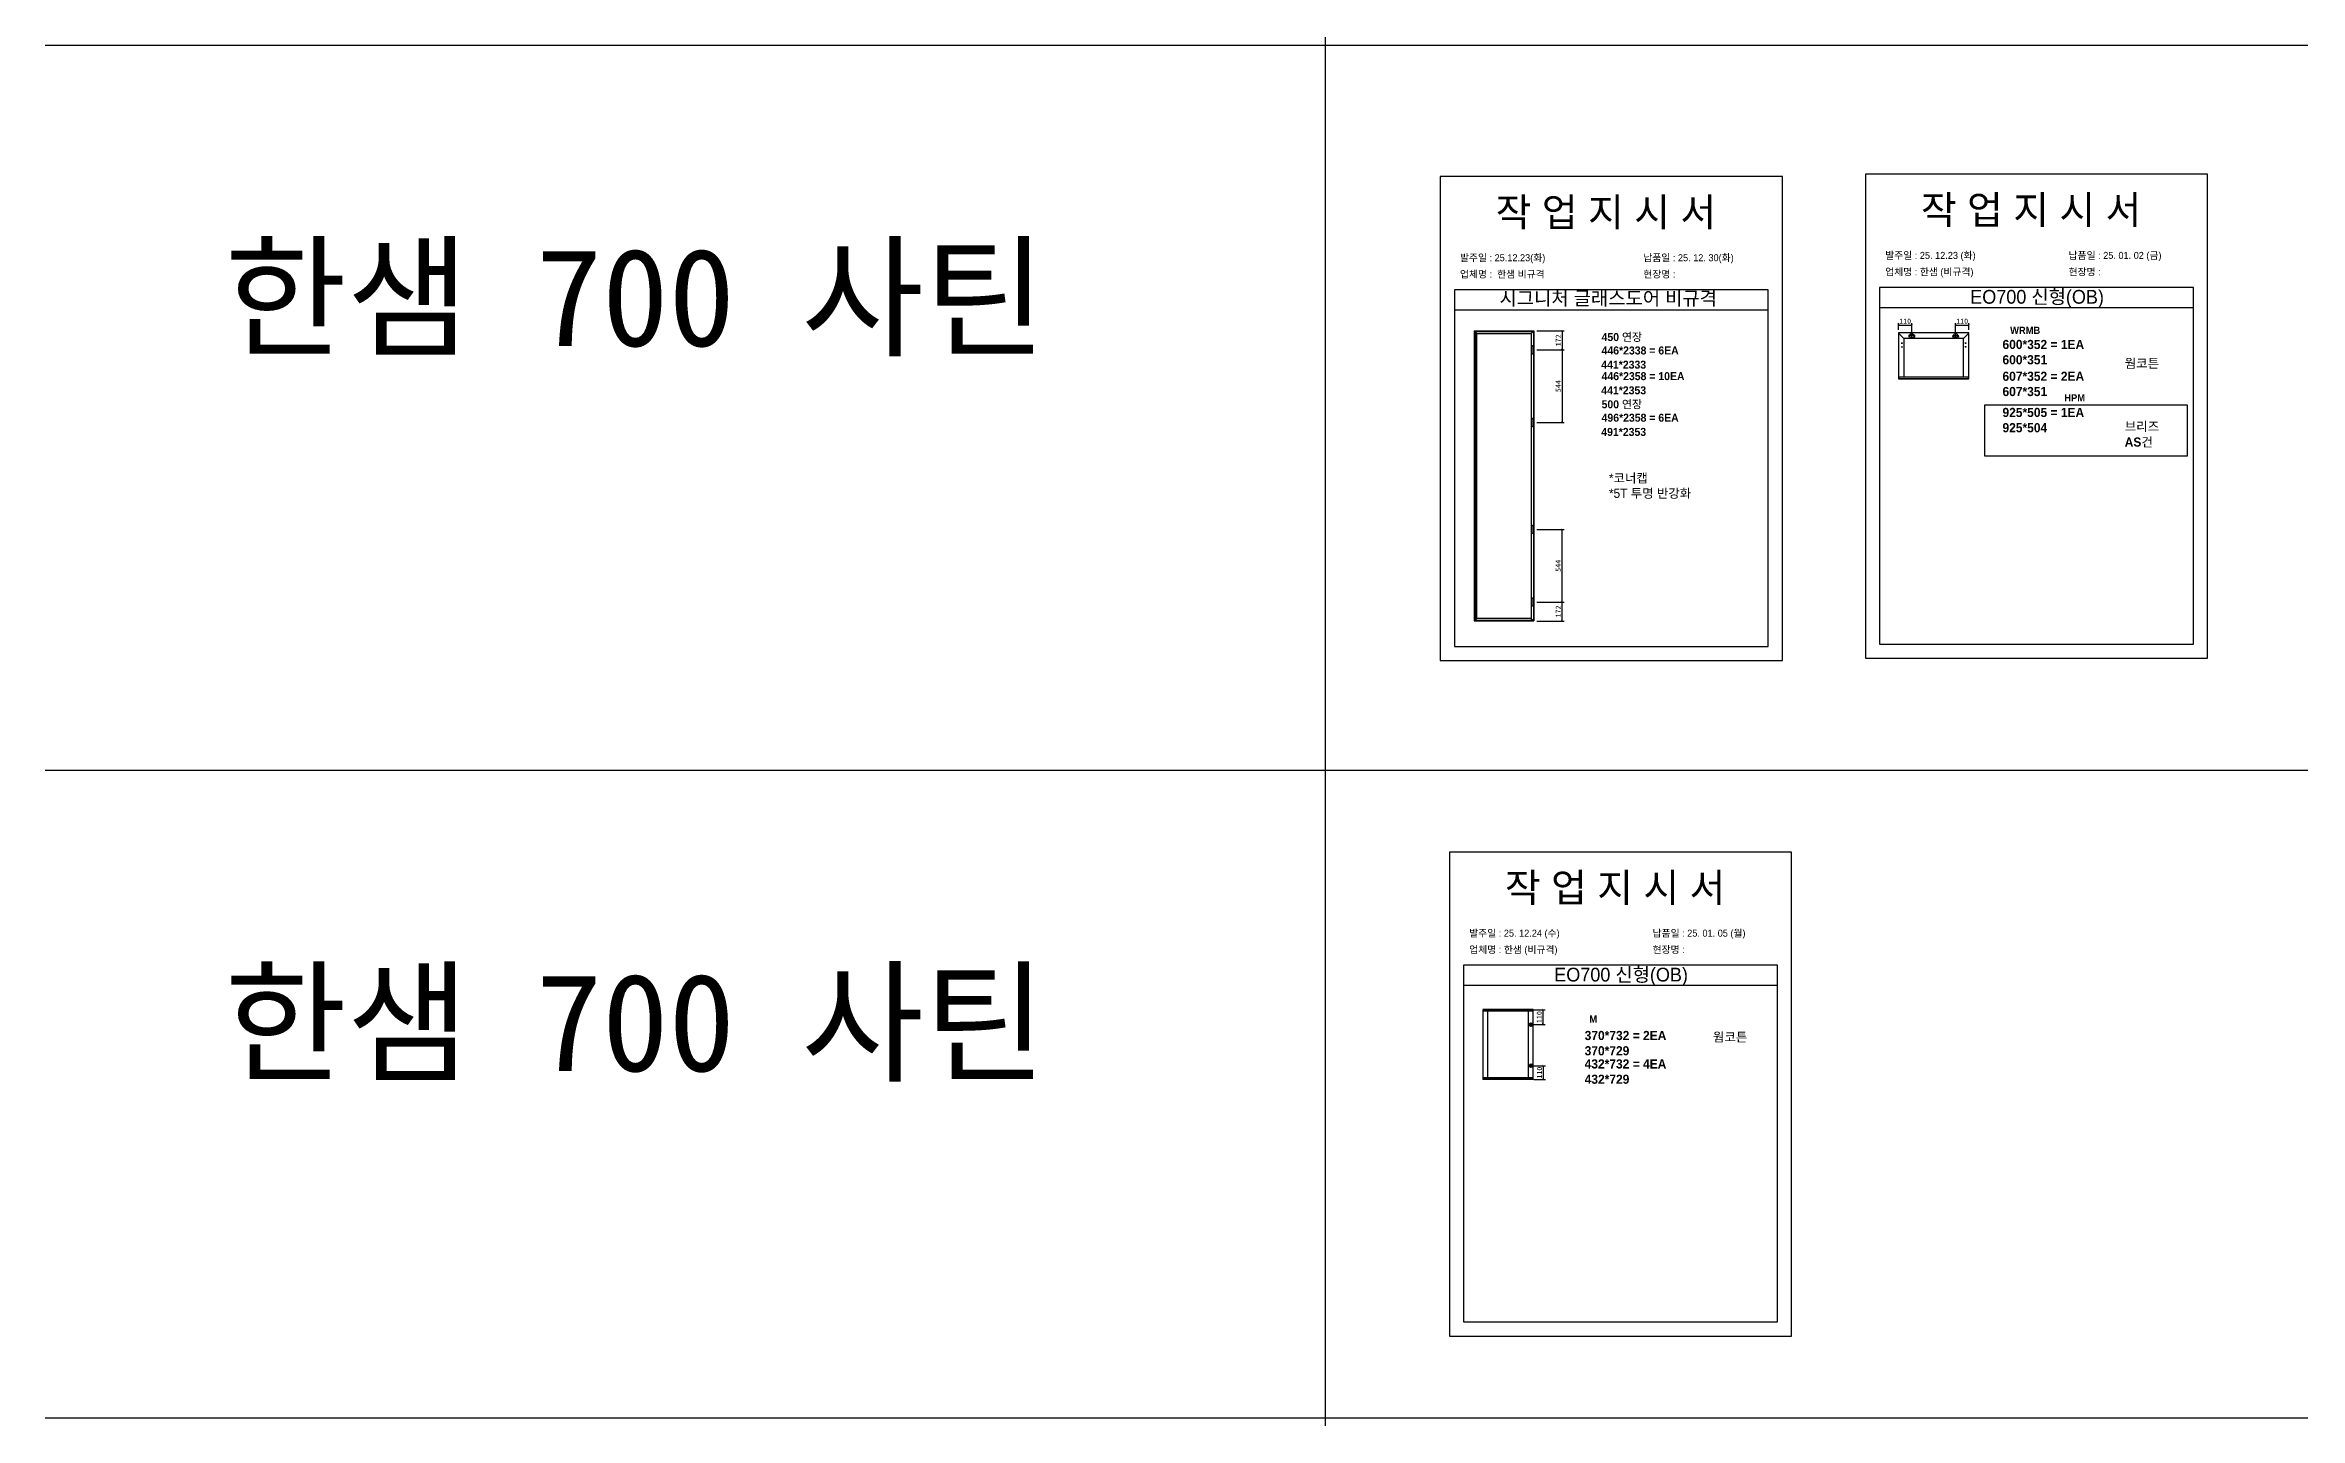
# Model space of a CAD drawing. Header units: millimetres. Extents: x -44117 to 256353, y -2095463 to 65325.
# Drawn here: x 104016 to 115084, y -585873 to -579134 of the extents above; entities that cross this region are included whole.
import ezdxf

# ---------------------------------------------------------------- set-up
doc = ezdxf.new("R2010")
doc.units = ezdxf.units.MM
doc.header["$LTSCALE"] = 10
doc.layers.add('Layer1', color=7, linetype='Continuous', lineweight=70)
doc.styles.add('MtX_Gulim', font='')
doc.styles.get('MtX_Gulim').set_extended_font_data('Gulim', bold=True)
doc.dimstyles.new('ISO-25', dxfattribs={"dimtxt": 2.5, "dimasz": 2.5, "dimexe": 1, "dimexo": 1, "dimtad": 1, "dimtxsty": 'Standard', "dimblk": 'ARCHTICK', "dimcen": 2.5, "dimadec": 0, "dimazin": 0, "dimtfac": 1, "dimtmove": 0, "dimatfit": 3, "dimfxl": 0, "dimarcsym": 0})

# ---------------------------------------------------------------- blocks, each defined once
blk = doc.blocks.new('_ArchTick')
at = {"color": 0, "linetype": 'ByBlock', "const_width": 0.15}
blk.add_lwpolyline([(-0.5, -0.5), (0.5, 0.5)], dxfattribs=at)
blk = doc.blocks.new('*D4292')
at = {"color": 0, "lineweight": -2}
for p, q in [((111339, -580630), (111472, -580630)), ((111462, -580630), (111462, -580986)), ((111339, -580986), (111472, -580986))]:
    blk.add_line(p, q, dxfattribs=at)
at = {"layer": 'Defpoints', "color": 0}
for p in [(111324, -580630), (111324, -580986), (111462, -580986)]:
    blk.add_point(p, dxfattribs=at)
at = {"color": 0, "lineweight": -2, "xscale": 10, "yscale": 10, "zscale": 10}
for p, rotation in [((111462, -580630), 90), ((111462, -580986), 270)]:
    blk.add_blockref('_ArchTick', p, dxfattribs=dict(at, rotation=rotation))
at = {"color": 0, "insert": (111443, -580808), "char_height": 25, "attachment_point": 5, "rotation": 90}
blk.add_mtext('544', dxfattribs=at)
blk = doc.blocks.new('*D4293')
at = {"color": 0, "lineweight": -2}
for p, q in [((111339, -580537), (111472, -580537)), ((111339, -580630), (111472, -580630)), ((111462, -580537), (111462, -580630))]:
    blk.add_line(p, q, dxfattribs=at)
at = {"layer": 'Defpoints', "color": 0}
for p in [(111324, -580537), (111324, -580630), (111462, -580630)]:
    blk.add_point(p, dxfattribs=at)
at = {"color": 0, "lineweight": -2, "xscale": 10, "yscale": 10, "zscale": 10}
for p, rotation in [((111462, -580537), 90), ((111462, -580630), 270)]:
    blk.add_blockref('_ArchTick', p, dxfattribs=dict(at, rotation=rotation))
at = {"color": 0, "insert": (111443, -580583), "char_height": 25, "attachment_point": 5, "rotation": 90}
blk.add_mtext('172', dxfattribs=at)
blk = doc.blocks.new('*D4294')
at = {"color": 0, "lineweight": -2}
for p, q in [((111339, -581511), (111472, -581511)), ((111462, -581868), (111462, -581511)), ((111339, -581868), (111472, -581868))]:
    blk.add_line(p, q, dxfattribs=at)
at = {"layer": 'Defpoints', "color": 0}
for p in [(111324, -581511), (111462, -581511), (111324, -581868)]:
    blk.add_point(p, dxfattribs=at)
at = {"color": 0, "lineweight": -2, "xscale": 10, "yscale": 10, "zscale": 10}
for p, rotation in [((111462, -581511), 90), ((111462, -581868), 270)]:
    blk.add_blockref('_ArchTick', p, dxfattribs=dict(at, rotation=rotation))
at = {"color": 0, "insert": (111443, -581690), "char_height": 25, "attachment_point": 5, "rotation": 90}
blk.add_mtext('544', dxfattribs=at)
blk = doc.blocks.new('*D4295')
at = {"color": 0, "lineweight": -2}
for p, q in [((111339, -581868), (111472, -581868)), ((111339, -581961), (111472, -581961)), ((111462, -581961), (111462, -581868))]:
    blk.add_line(p, q, dxfattribs=at)
at = {"layer": 'Defpoints', "color": 0}
for p in [(111324, -581868), (111324, -581961), (111462, -581868)]:
    blk.add_point(p, dxfattribs=at)
at = {"color": 0, "lineweight": -2, "xscale": 10, "yscale": 10, "zscale": 10}
for p, rotation in [((111462, -581868), 90), ((111462, -581961), 270)]:
    blk.add_blockref('_ArchTick', p, dxfattribs=dict(at, rotation=rotation))
at = {"color": 0, "insert": (111443, -581914), "char_height": 25, "attachment_point": 5, "rotation": 90}
blk.add_mtext('172', dxfattribs=at)
blk = doc.blocks.new('*D4296')
at = {"color": 0, "lineweight": -2}
for p, q in [((113114, -580532), (113114, -580498)), ((113114, -580508), (113179, -580508)), ((113179, -580545), (113179, -580498))]:
    blk.add_line(p, q, dxfattribs=at)
at = {"layer": 'Defpoints', "color": 0}
for p in [(113179, -580508), (113114, -580547), (113179, -580560)]:
    blk.add_point(p, dxfattribs=at)
at = {"color": 0, "lineweight": -2, "xscale": 10, "yscale": 10, "zscale": 10, "rotation": 180}
blk.add_blockref('_ArchTick', (113114, -580508), dxfattribs=at)
at = {"color": 0, "lineweight": -2, "xscale": 10, "yscale": 10, "zscale": 10}
blk.add_blockref('_ArchTick', (113179, -580508), dxfattribs=at)
at = {"color": 0, "insert": (113146, -580489), "char_height": 25, "attachment_point": 5}
blk.add_mtext('110', dxfattribs=at)
blk = doc.blocks.new('*D4297')
at = {"color": 0, "lineweight": -2}
for p, q in [((113394, -580545), (113394, -580498)), ((113394, -580508), (113459, -580508)), ((113459, -580532), (113459, -580498))]:
    blk.add_line(p, q, dxfattribs=at)
at = {"layer": 'Defpoints', "color": 0}
for p in [(113459, -580508), (113394, -580560), (113459, -580547)]:
    blk.add_point(p, dxfattribs=at)
at = {"color": 0, "lineweight": -2, "xscale": 10, "yscale": 10, "zscale": 10, "rotation": 180}
blk.add_blockref('_ArchTick', (113394, -580508), dxfattribs=at)
at = {"color": 0, "lineweight": -2, "xscale": 10, "yscale": 10, "zscale": 10}
blk.add_blockref('_ArchTick', (113459, -580508), dxfattribs=at)
at = {"color": 0, "insert": (113426, -580489), "char_height": 25, "attachment_point": 5}
blk.add_mtext('110', dxfattribs=at)
blk = doc.blocks.new('*D4300')
at = {"color": 0, "lineweight": -2}
for p, q in [((111324, -583869), (111379, -583869)), ((111324, -583942), (111379, -583942)), ((111369, -583942), (111369, -583869))]:
    blk.add_line(p, q, dxfattribs=at)
at = {"layer": 'Defpoints', "color": 0}
for p in [(111309, -583869), (111309, -583942), (111369, -583869)]:
    blk.add_point(p, dxfattribs=at)
at = {"color": 0, "lineweight": -2, "xscale": 10, "yscale": 10, "zscale": 10}
for p, rotation in [((111369, -583869), 90), ((111369, -583942), 270)]:
    blk.add_blockref('_ArchTick', p, dxfattribs=dict(at, rotation=rotation))
at = {"color": 0, "insert": (111350, -583905), "char_height": 25, "attachment_point": 5, "rotation": 90}
blk.add_mtext('110', dxfattribs=at)
blk = doc.blocks.new('*D4301')
at = {"color": 0, "lineweight": -2}
for p, q in [((111324, -584144), (111380, -584144)), ((111370, -584144), (111370, -584211)), ((111324, -584211), (111380, -584211))]:
    blk.add_line(p, q, dxfattribs=at)
at = {"layer": 'Defpoints', "color": 0}
for p in [(111309, -584144), (111309, -584211), (111370, -584211)]:
    blk.add_point(p, dxfattribs=at)
at = {"color": 0, "lineweight": -2, "xscale": 10, "yscale": 10, "zscale": 10}
for p, rotation in [((111370, -584144), 90), ((111370, -584211), 270)]:
    blk.add_blockref('_ArchTick', p, dxfattribs=dict(at, rotation=rotation))
at = {"color": 0, "insert": (111351, -584178), "char_height": 25, "attachment_point": 5, "rotation": 90}
blk.add_mtext('110', dxfattribs=at)

msp = doc.modelspace()

# ---------------------------------------------------------------- linework, layer by layer
at = {"color": 1}
for p, q in [((104015.69829, -579133.64599), (196284.84516, -579133.64599)), ((104015.69829, -579133.64599), (196284.84516, -579133.64599)), ((104015.69829, -582693.23603), (196284.84516, -582693.23603)), ((104015.69829, -582693.23603), (196284.84516, -582693.23603)), ((104015.69829, -585872.88504), (196284.84516, -585872.88504)), ((104015.69829, -585872.88504), (196284.84516, -585872.88504))]:
    msp.add_line(p, q, dxfattribs=at)
for p, q in [((112473.42114, -580334.69132), (110933.42114, -580334.69132)), ((114560.7852, -580323.1141), (113020.7852, -580323.1141)), ((112473.42114, -580434.69132), (110933.42114, -580434.69132)), ((114560.7852, -580423.1141), (113020.7852, -580423.1141)), ((111030.94634, -580537.01463), (111030.94634, -581960.51102)), ((111030.94634, -580537.01463), (111323.51749, -580537.01463)), ((111030.94634, -580537.01463), (111043.41013, -580549.47842)), ((111030.94634, -580537.01463), (111036.85024, -580537.01463)), ((111036.85024, -580537.01463), (111036.85024, -581960.51102)), ((111311.05369, -580549.47842), (111323.51749, -580537.01463)), ((111323.51749, -580537.01463), (111323.51749, -581960.51102)), ((113113.79509, -580547.22225), (113113.79509, -580771.56257)), ((113140.13584, -580573.563), (113113.88178, -580547.01297)), ((113458.68093, -580546.92628), (113114.09105, -580546.92628)), ((113127.11345, -580596.64815), (113133.03272, -580596.64815)), ((113127.11345, -580615.58981), (113133.03272, -580615.58981)), ((113130.07309, -580593.68851), (113130.07309, -580599.60778)), ((113130.07309, -580612.63018), (113130.07309, -580618.54945)), ((113140.13584, -580573.563), (113140.13584, -580763.57156)), ((113432.63614, -580573.563), (113140.13584, -580573.563)), ((113194.75452, -580559.94868), (113162.46769, -580559.94868)), ((113167.66045, -580565.86795), (113162.92504, -580565.86795)), ((113165.29275, -580563.50024), (113165.29275, -580568.23565)), ((113178.6111, -580576.09209), (113178.6111, -580543.80526)), ((113194.29717, -580565.86795), (113189.56175, -580565.86795)), ((113191.92946, -580563.50024), (113191.92946, -580568.23565)), ((113378.01747, -580559.94868), (113410.3043, -580559.94868)), ((113383.21024, -580565.86795), (113378.47483, -580565.86795)), ((113380.84253, -580563.50024), (113380.84253, -580568.23565)), ((113394.16089, -580576.09209), (113394.16089, -580543.80526)), ((113409.84696, -580565.86795), (113405.11154, -580565.86795)), ((113407.47925, -580563.50024), (113407.47925, -580568.23565)), ((113432.63614, -580573.563), (113458.8902, -580547.01297)), ((113432.63614, -580762.97963), (113432.63614, -580573.563)), ((113445.65854, -580596.64815), (113439.73927, -580596.64815)), ((113445.65854, -580615.58981), (113439.73927, -580615.58981)), ((113442.6989, -580593.68851), (113442.6989, -580599.60778)), ((113442.6989, -580612.63018), (113442.6989, -580618.54945)), ((113458.97689, -580771.56257), (113458.97689, -580547.22225)), ((113113.79509, -580762.97963), (113458.97689, -580762.97963)), ((113113.79509, -580771.02984), (113458.68093, -580771.02984)), ((113114.09105, -580771.85854), (113458.68093, -580771.85854)), ((113115.27491, -580762.97963), (113115.27491, -580771.85854)), ((113457.49707, -580771.85854), (113457.49707, -580762.97963)), ((111043.41013, -581948.04722), (111030.94634, -581960.51102)), ((111030.94634, -581960.51102), (111323.51749, -581960.51102)), ((111311.05369, -581948.04722), (111323.51749, -581960.51102)), ((112518.79582, -583650.49689), (110978.79582, -583650.49689)), ((112518.79582, -583750.49689), (110978.79582, -583750.49689)), ((111073.43866, -583868.90818), (111073.43866, -584210.79507)), ((111319.9393, -583869.35092), (111073.43866, -583869.35092)), ((111319.9393, -583876.04108), (111073.43866, -583876.04108)), ((111319.69334, -583868.66222), (111073.68462, -583868.66222)), ((111095.32926, -583875.54915), (111095.32926, -584203.66219)), ((111297.80274, -584203.66219), (111297.80274, -583876.04108)), ((111318.70949, -583876.04108), (111318.70949, -583868.66222)), ((111319.9393, -584210.79507), (111319.9393, -583868.90818)), ((111319.9393, -584203.66219), (111073.43866, -584203.66219)), ((111319.9393, -584210.35235), (111073.43866, -584210.35235)), ((111319.69334, -584211.04104), (111073.68462, -584211.04104)), ((111074.66847, -584211.04104), (111074.66847, -584203.66219)), ((111318.70949, -584203.66219), (111318.70949, -584211.04104))]:
    msp.add_line(p, q)
at = {"linetype": 'Continuous'}
for p, q in [((111043.41013, -581948.04722), (111043.41013, -580549.47842)), ((111043.41013, -580549.47842), (111311.05369, -580549.47842)), ((111311.05369, -580549.47842), (111311.05369, -581948.04722)), ((111311.05369, -581948.04722), (111043.41013, -581948.04722))]:
    msp.add_line(p, q, dxfattribs=at)
at = {"color": 1}
for p in [(110300.49669, 21924.9366), (110300.49669, 14161.07811), (110300.49669, 18584.38997), (110300.49669, 10820.53148), (110300.49669, 18627.87121), (110300.49669, 10864.01272), (110300.49669, 15287.32457), (110300.49669, 7523.46608), (110300.49669, 3746.75115), (110300.49669, 21924.9366), (110300.49669, 14161.07811), (110300.49669, 18584.38997), (110300.49669, 10820.53148), (110300.49669, 18627.87121), (110300.49669, 10864.01272), (110300.49669, 15287.32457), (110300.49669, 7523.46608), (110300.49669, 3746.75115), (110300.49669, 21924.9366), (110300.49669, 14161.07811), (110300.49669, 18584.38997), (110300.49669, 10820.53148), (110300.49669, 18627.87121), (110300.49669, 10864.01272), (110300.49669, 15287.32457), (110300.49669, 7523.46608), (110300.49669, 3746.75115), (110300.49669, 21924.9366), (110300.49669, 14161.07811), (110300.49669, 18584.38997), (110300.49669, 10820.53148), (110300.49669, 18627.87121), (110300.49669, 10864.01272), (110300.49669, 15287.32457), (110300.49669, 7523.46608), (110300.49669, 3746.75115), (110300.49669, 21924.9366), (110300.49669, 14161.07811), (110300.49669, 18584.38997), (110300.49669, 10820.53148), (110300.49669, 18627.87121), (110300.49669, 10864.01272), (110300.49669, 15287.32457), (110300.49669, 7523.46608), (110300.49669, 3746.75115), (110300.49669, 21924.9366), (110300.49669, 14161.07811), (110300.49669, 18584.38997), (110300.49669, 10820.53148), (110300.49669, 18627.87121), (110300.49669, 10864.01272), (110300.49669, 15287.32457), (110300.49669, 7523.46608), (110300.49669, 3746.75115), (110300.49669, 21924.9366), (110300.49669, 14161.07811), (110300.49669, 18584.38997), (110300.49669, 10820.53148), (110300.49669, 18627.87121), (110300.49669, 10864.01272), (110300.49669, 15287.32457), (110300.49669, 7523.46608), (110300.49669, 3746.75115), (110300.49669, 21924.9366), (110300.49669, 14161.07811), (110300.49669, 18584.38997), (110300.49669, 10820.53148), (110300.49669, 18627.87121), (110300.49669, 10864.01272), (110300.49669, 15287.32457), (110300.49669, 7523.46608), (110300.49669, 3746.75115), (110300.49669, 21924.9366), (110300.49669, 14161.07811), (110300.49669, 18584.38997), (110300.49669, 10820.53148), (110300.49669, 18627.87121), (110300.49669, 10864.01272), (110300.49669, 15287.32457), (110300.49669, 7523.46608), (110300.49669, 3746.75115), (110300.49669, 21924.9366), (110300.49669, 14161.07811), (110300.49669, 18584.38997), (110300.49669, 10820.53148), (110300.49669, 18627.87121), (110300.49669, 10864.01272), (110300.49669, 15287.32457), (110300.49669, 7523.46608), (110300.49669, 3746.75115), (110300.49669, 12702.87182), (110300.49669, 4939.01333), (110300.49669, 9362.32519), (110300.49669, 1598.4667), (110300.49669, 9405.80642), (110300.49669, 1641.94794), (110300.49669, 6065.25979), (110300.49669, -1698.5987), (110300.49669, -5475.31363), (110300.49669, 12702.87182), (110300.49669, 4939.01333), (110300.49669, 9362.32519), (110300.49669, 1598.4667), (110300.49669, 9405.80642), (110300.49669, 1641.94794), (110300.49669, 6065.25979), (110300.49669, -1698.5987), (110300.49669, -5475.31363), (110300.49669, 12702.87182), (110300.49669, 4939.01333), (110300.49669, 9362.32519), (110300.49669, 1598.4667), (110300.49669, 9405.80642), (110300.49669, 1641.94794), (110300.49669, 6065.25979), (110300.49669, -1698.5987), (110300.49669, -5475.31363), (110300.49669, 12702.87182), (110300.49669, 4939.01333), (110300.49669, 9362.32519), (110300.49669, 1598.4667), (110300.49669, 9405.80642), (110300.49669, 1641.94794), (110300.49669, 6065.25979), (110300.49669, -1698.5987), (110300.49669, -5475.31363), (110300.49669, 12702.87182), (110300.49669, 4939.01333), (110300.49669, 9362.32519), (110300.49669, 1598.4667), (110300.49669, 9405.80642), (110300.49669, 1641.94794), (110300.49669, 6065.25979), (110300.49669, -1698.5987), (110300.49669, -5475.31363)]:
    msp.add_xline(p, (0, 1), dxfattribs=at)
for points in [[(110863.42114, -582155.5216), (112543.42114, -582155.5216), (112543.42114, -579779.5216), (110863.42114, -579779.5216)], [(112950.7852, -582143.94437), (114630.7852, -582143.94437), (114630.7852, -579767.94437), (112950.7852, -579767.94437)], [(111032.91431, -580538.98259), (111321.54952, -580538.98259), (111321.54952, -581958.54305), (111032.91431, -581958.54305)], [(113536.55039, -580899.26848), (114529.85113, -580899.26848), (114529.85113, -581151.55048), (113536.55039, -581151.55048)], [(110908.79582, -585471.32716), (112588.79582, -585471.32716), (112588.79582, -583095.32716), (110908.79582, -583095.32716)]]:
    msp.add_lwpolyline(points, close=True)
for points in [[(110933.42114, -580334.69132), (110933.42114, -582085.5216), (112473.42114, -582085.5216), (112473.42114, -580334.69132)], [(113020.7852, -580323.1141), (113020.7852, -582073.94437), (114560.7852, -582073.94437), (114560.7852, -580323.1141)], [(110978.79582, -583650.49689), (110978.79582, -585401.32716), (112518.79582, -585401.32716), (112518.79582, -583650.49689)]]:
    msp.add_lwpolyline(points)
at = {"linetype": 'Continuous'}
for points in [[(111318.91507, -580648.83923), (111318.91507, -580648.83923, 0.4142135624), (111323.51749, -580644.23682), (111323.51749, -580614.78137, 0.4142135624), (111318.91507, -580610.17895), (111318.91507, -580610.17895, 0.4142135624), (111314.31266, -580614.78137), (111314.31266, -580644.23682, 0.4142135624)], [(111318.91507, -581005.69731), (111318.91507, -581005.69731, 0.4142135624), (111323.51749, -581001.0949), (111323.51749, -580971.63945, 0.4142135624), (111318.91507, -580967.03704), (111318.91507, -580967.03704, 0.4142135624), (111314.31266, -580971.63945), (111314.31266, -581001.0949, 0.4142135624)], [(111318.91507, -581530.48861), (111318.91507, -581530.48861, 0.4142135624), (111323.51749, -581525.88619), (111323.51749, -581496.43075, 0.4142135624), (111318.91507, -581491.82833), (111318.91507, -581491.82833, 0.4142135624), (111314.31266, -581496.43075), (111314.31266, -581525.88619, 0.4142135624)], [(111318.91507, -581887.34669), (111318.91507, -581887.34669, 0.4142135624), (111323.51749, -581882.74427), (111323.51749, -581853.28883, 0.4142135624), (111318.91507, -581848.68641), (111318.91507, -581848.68641, 0.4142135624), (111314.31266, -581853.28883), (111314.31266, -581882.74427, 0.4142135624)]]:
    msp.add_lwpolyline(points, format="xyb", close=True, dxfattribs=at)
for centre, radius in [((113130.07309, -580596.64815), 0.88789), ((113130.07309, -580615.58981), 0.88789), ((113165.29275, -580565.86795), 0.94708), ((113178.6111, -580559.94868), 10.35872), ((113191.92946, -580565.86795), 0.94708), ((113380.84253, -580565.86795), 0.94708), ((113394.16089, -580559.94868), 10.35872), ((113407.47925, -580565.86795), 0.94708), ((113442.6989, -580596.64815), 0.88789), ((113442.6989, -580615.58981), 0.88789)]:
    msp.add_circle(centre, radius)
for centre, radius, start, end in [((113114.09105, -580547.22225), 0.29596, 90, 180), ((113458.68093, -580547.22225), 0.29596, 0, 90), ((113114.09105, -580771.56257), 0.29596, 180, 270), ((113458.68093, -580771.56257), 0.29596, 270, 0), ((111319.69334, -583868.90818), 0.24596, 0, 90), ((111073.68462, -584210.79508), 0.24596, 180, 270), ((111319.69334, -584210.79508), 0.24596, 270, 0)]:
    msp.add_arc(centre, radius, start, end)
at = {"layer": 'Layer1'}
for p, q in [((111309.30131, -583933.2135), (111309.30131, -583951.3439)), ((111309.30131, -584153.22186), (111309.30131, -584135.09146))]:
    msp.add_line(p, q, dxfattribs=at)
for points in [[(111318.36651, -583942.2787), (111300.23611, -583942.2787)], [(111318.36651, -584144.15666), (111300.23611, -584144.15666)]]:
    msp.add_lwpolyline(points, close=True, dxfattribs=at)
for centre in [(111309.30131, -583942.2787), (111309.30131, -584144.15666)]:
    msp.add_circle(centre, 6.04347, dxfattribs=at)

# ---------------------------------------------------------------- texts
at = {"linetype": 'Continuous', "style": 'MtX_Gulim'}
for s, height, p in [('WRMB', 35.049344, (113661.52802, -580551.46483)), ('450 연장', 39.271262, (111656.05134, -580586.60579)), ('446*2338 = 6EA', 39.2712622, (111656.05134, -580652.46773)), ('446*2358 = 10EA', 39.2712622, (111656.05134, -580778.50261)), ('HPM', 35.049344, (113927.29952, -580883.06711)), ('496*2358 = 6EA', 39.2712622, (111656.05134, -580982.55909)), ('500 연장', 39.271262, (111656.05134, -580916.69715)), ('M', 35.04934, (111596.14924, -583932.29726))]:
    msp.add_text(s, height=height, dxfattribs=at).set_placement(p)
at = {"color": 242, "linetype": 'Continuous', "true_color": 0xcd2027, "style": 'MtX_Gulim'}
for s, p in [('441*2333', (111654.58942, -580722.06749)), ('441*2353', (111654.58942, -580848.10238)), ('491*2353', (111654.58942, -581052.15886))]:
    msp.add_text(s, height=39.271262, dxfattribs=at).set_placement(p)
at = {"attachment_point": 1}
for s, width, gutter_width, heights, insert, char_height in [('{\\fGulim|b0|i0|c129|p50;작 업 지 시 서}', 3307.3198183, 12.5, [-155.84554], (113223.59181, -579872.10689), 140), ('{\\fGulim|b0|i0|c129|p50;작 업 지 시 서}', 3307.3198183, 12.5, [-155.84554], (111136.22775, -579883.68411), 140), ('{\\f굴림|b0|i0|c129|p50;한샘} 700 {\\f굴림|b0|i0|c129|p50;사틴}', 5072.1082947, 2395.6482, [-533.35869], (104895.62473, -580131.85335), 479.1296392), ('\\pt11;{\\fGulim|b0|i0|c129|p50;발주일 : 25.12.23(화)}', 3307.3198183, 12.5, [34.50412], (110961.01839, -580160.40453), 34.3), ('{\\fGulim|b0|i0|c129|p50;납품일 : 25. 12. 30(화)}', 3307.3198183, 12.5, [57.68947], (111860.99637, -580160.40453), 34.3), ('\\pt11;{\\fGulim|b0|i0|c129|p50;발주일 : 25. 12.23 (화)}', 3307.3198183, 12.5, [34.50412], (113048.38245, -580148.82731), 34.3), ('{\\fGulim|b0|i0|c129|p50;납품일 : 25. 01. 02 (금)}', 3307.3198183, 12.5, [35.09023], (113948.36043, -580148.82731), 34.3), ('{\\fGulim|b0|i0|c129|p50;업체명 :  한샘 비규격}', 3307.3198183, 12.5, [36.11279], (110961.01839, -580241.06071), 34.3), ('{\\fGulim|b0|i0|c129|p50;현장명 : }', 3307.3198183, 12.5, [-38.2735], (111860.99637, -580241.06071), 34.3), ('{\\fGulim|b0|i0|c129|p50;업체명 : 한샘 (비규격)}', 3307.3198183, 12.5, [36.11279], (113048.38245, -580229.48349), 34.3), ('{\\fGulim|b0|i0|c129|p50;현장명 : }', 3307.3198183, 12.5, [-38.2735], (113948.36043, -580229.48349), 34.3), ('{\\fGulim|b0|i0|c129|p50;시그니처 글래스도어 비규격}', 1597.0710432, 6.03612, [-75.34624], (111155.14321, -580342.47353), 67.6045736), ('{\\fGulim|b0|i0|c129|p50;EO700 신형(OB)}', 1597.0710432, 6.03612, [-85.06834], (113465.66271, -580335.54233), 67.6045736), ('{\\f굴림|b1|i0|c129|p50;600*352 = 1EA\\P\\C1;600*351}', 13607.1496112, 175, [-121.36905], (113623.96715, -580580.7582), 45), ('{\\f굴림|b1|i0|c129|p50;607*352 = 2EA\\P\\C1;607*351}', 13607.1496112, 175, [-121.30952], (113623.96715, -580736.80139), 45), ('{\\f굴림|b1|i0|c129|p50;웜코튼}', 13607.1496112, 175, [40.38718], (114223.76863, -580673.39438), 45), ('{\\f굴림|b1|i0|c129|p50;925*505 = 1EA\\P\\C1;925*504}', 13607.1496112, 175, [-121.30952], (113623.96715, -580914.45056), 45), ('{\\f굴림|b1|i0|c129|p50;AS건}', 13607.1496112, 175, [40.38718], (114223.76863, -581059.90136), 45), ('{\\f굴림|b1|i0|c129|p50;브리즈}', 13607.1496112, 175, [40.38718], (114223.76863, -580983.0801), 45), ('{\\fGulim|b0|i0|c129|p50;*코너캡\\P*5T 투명 반강화}', 1055.7982644, 3.99038, [-126.38025], (111692.04297, -581237.01271), 44.6923083), ('{\\fGulim|b0|i0|c129|p50;작 업 지 시 서}', 3307.3198183, 12.5, [-155.84554], (111181.60242, -583199.48967), 140), ('\\pt11;{\\fGulim|b0|i0|c129|p50;발주일 : 25. 12.24 (수)}', 3307.3198183, 12.5, [34.50412], (111006.39307, -583476.2101), 34.3), ('{\\fGulim|b0|i0|c129|p50;납품일 : 25. 01. 05 (월)}', 3307.3198183, 12.5, [35.09023], (111906.37105, -583476.2101), 34.3), ('{\\fGulim|b0|i0|c129|p50;업체명 : 한샘 (비규격)}', 3307.3198183, 12.5, [36.11279], (111006.39307, -583556.86627), 34.3), ('{\\fGulim|b0|i0|c129|p50;현장명 : }', 3307.3198183, 12.5, [-38.2735], (111906.37105, -583556.86627), 34.3), ('{\\f굴림|b0|i0|c129|p50;한샘} 700 {\\f굴림|b0|i0|c129|p50;사틴}', 5072.1082947, 2395.6482, [-533.35869], (104895.62473, -583691.4434), 479.1296392), ('{\\fGulim|b0|i0|c129|p50;EO700 신형(OB)}', 1597.0710432, 6.03612, [-85.06834], (111423.67332, -583662.92512), 67.6045736), ('{\\f굴림|b1|i0|c129|p50;370*732 = 2EA\\P\\C1;370*729}', 13607.1496112, 175, [-121.25], (111572.92208, -583973.03276), 45), ('{\\f굴림|b1|i0|c129|p50;웜코튼}', 13607.1496112, 175, [40.38718], (112202.31813, -583980.70521), 45), ('{\\f굴림|b1|i0|c129|p50;432*732 = 4EA\\P\\C1;432*729}', 13607.1496112, 175, [-121.36905], (111572.92208, -584112.70778), 45)]:
    msp.add_mtext_dynamic_manual_height_columns(s, width=width, gutter_width=gutter_width, heights=heights, dxfattribs=dict(at, insert=insert, char_height=char_height))

# ---------------------------------------------------------------- dimensions: what is measured, and where the dimension line sits
for base, p1, p2, picture, middle in [((113178.61111, -580507.64185), (113114.09105, -580547.22225), (113178.61111, -580559.94868), '*D4296', (113146.35108, -580488.89185)), ((113458.68093, -580507.64185), (113394.16088, -580559.94868), (113458.68093, -580547.22225), '*D4297', (113426.42091, -580488.89185))]:
    dim = msp.add_linear_dim(base=base, p1=p1, p2=p2, text='110', dimstyle='ISO-25', override={"dimscale": 10, "dimasz": 1, "dimexo": 1.5, "dimtxsty": 'Standard'})
    dim.commit()
    dim.dimension.update_dxf_attribs({"geometry": picture, "text_midpoint": middle})
for base, p1, p2, text, override, picture, middle in [((111461.65617, -580629.50909), (111323.51749, -580537.01463), (111323.51749, -580629.50909), '172', {"dimscale": 10, "dimasz": 1, "dimexo": 1.5}, '*D4293', (111442.90617, -580583.26186)), ((111461.65617, -580986.36717), (111323.51749, -580629.50909), (111323.51749, -580986.36717), '544', {"dimscale": 10, "dimasz": 1, "dimexo": 1.5}, '*D4292', (111442.90617, -580807.93813)), ((111461.65617, -581511.15847), (111323.51749, -581868.01655), (111323.51749, -581511.15847), '544', {"dimscale": 10, "dimasz": 1, "dimexo": 1.5}, '*D4294', (111442.90617, -581689.58751)), ((111461.65617, -581868.01655), (111323.51749, -581960.51102), (111323.51749, -581868.01655), '172', {"dimscale": 10, "dimasz": 1, "dimexo": 1.5}, '*D4295', (111442.90617, -581914.26378)), ((111368.91509, -583868.66222), (111309.30131, -583942.2787), (111309.30131, -583868.66222), '110', {"dimscale": 10, "dimasz": 1, "dimexo": 1.5, "dimtxsty": 'Standard'}, '*D4300', (111350.16509, -583905.47046)), ((111369.86856, -584211.04104), (111309.30131, -584144.15666), (111309.30131, -584211.04104), '110', {"dimscale": 10, "dimasz": 1, "dimexo": 1.5, "dimtxsty": 'Standard'}, '*D4301', (111351.11856, -584177.59885))]:
    dim = msp.add_linear_dim(base=base, p1=p1, p2=p2, angle=90, text=text, dimstyle='ISO-25', override=override)
    dim.commit()
    dim.dimension.update_dxf_attribs({"geometry": picture, "text_midpoint": middle})

doc.saveas('drawing.dxf')
